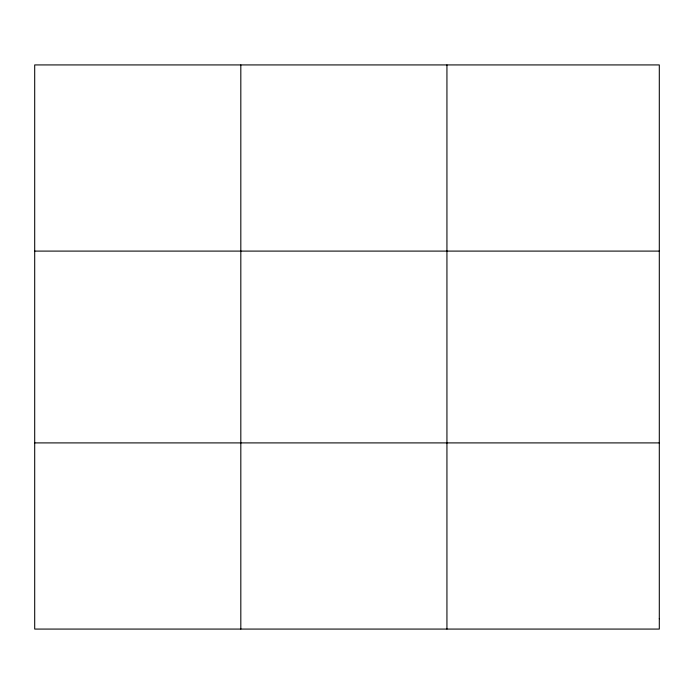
<?xml version="1.0" encoding="UTF-8"?>
<svg xmlns="http://www.w3.org/2000/svg" width="694" height="694" viewBox="0 0 694 694"><rect width="100%" height="100%" fill="white"/><g stroke="black" fill="none" stroke-linecap="round" stroke-linejoin="round"><path stroke-width="1.04" d="M240.818 64.924L240.818 629.076M446.936 64.924L446.936 629.076M34.7 251.098L659.3 251.098M34.7 442.902L659.3 442.902M659.3 618.736L659.3 629.076L34.7 629.076L34.7 64.924L659.3 64.924L659.3 618.736"/></g></svg>
